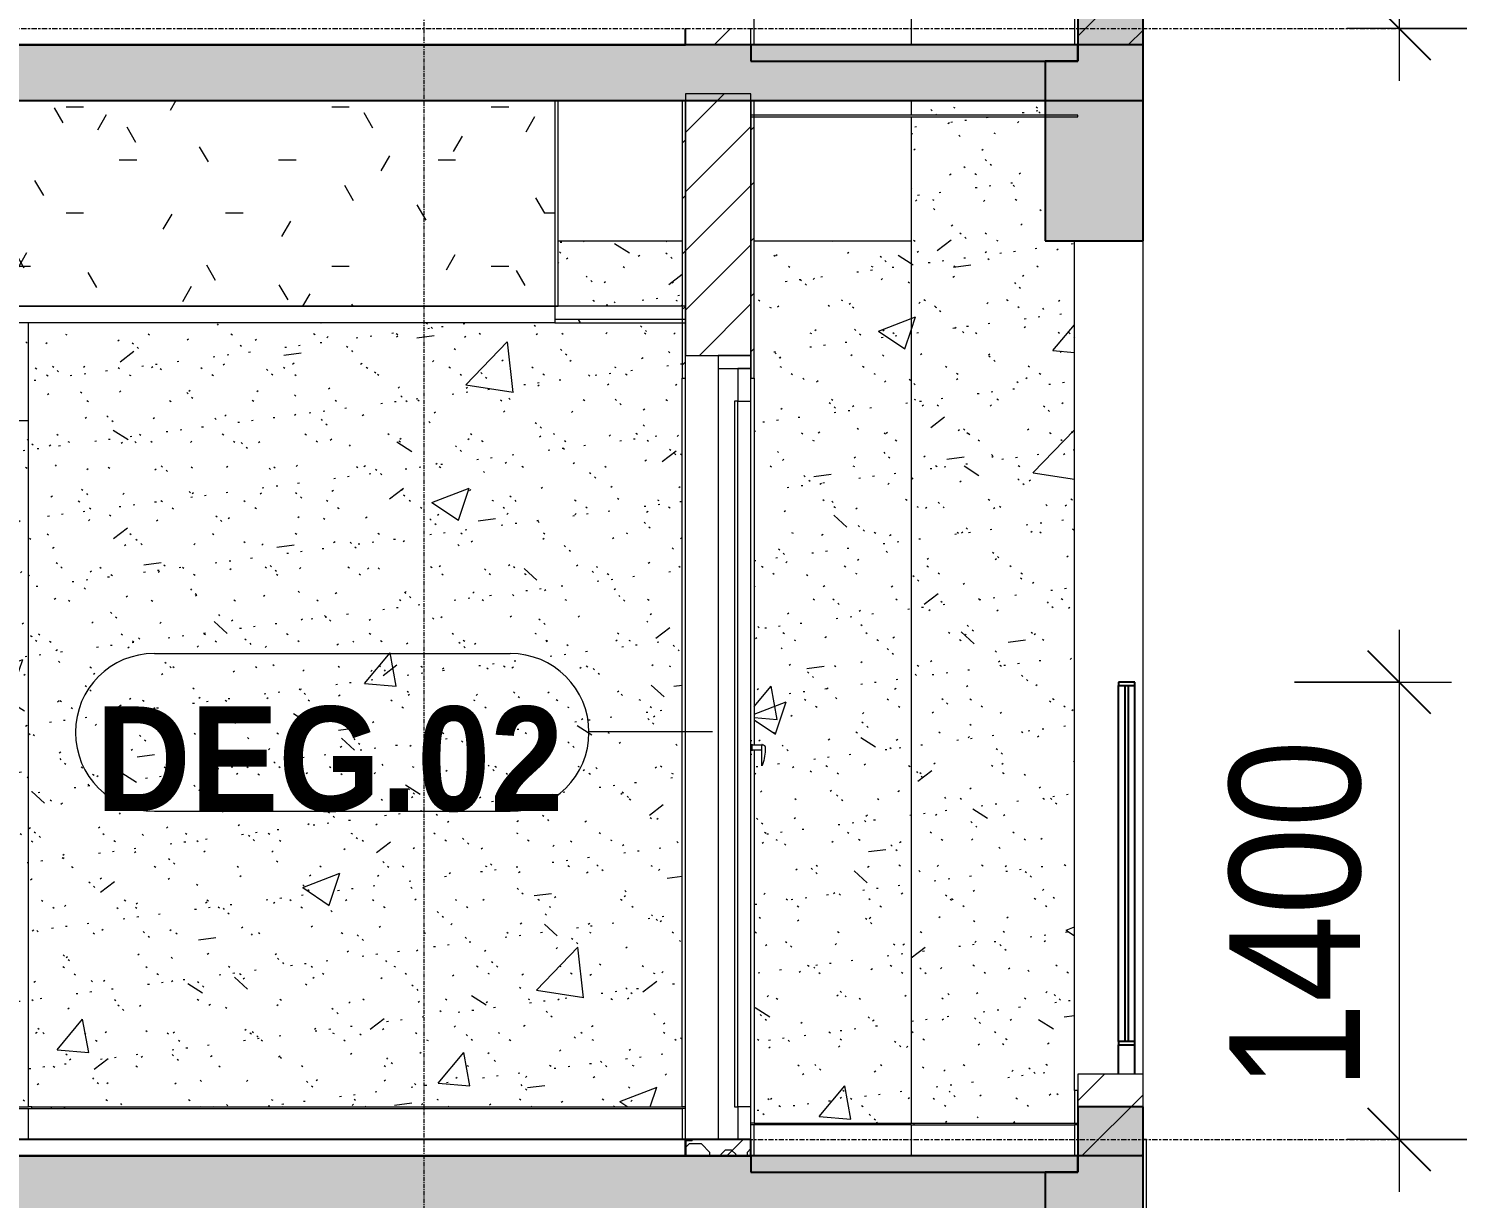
# Model space of a CAD drawing. Header units: millimetres. Extents: x 25061 to 259291, y -8723 to 35400.
# Drawn here: x 51543 to 55914, y 5420 to 9000 of the extents above; entities that cross this region are included whole.
import ezdxf

# ---------------------------------------------------------------- set-up
doc = ezdxf.new("R2010")
doc.units = ezdxf.units.MM
doc.linetypes.add('Centre', pattern=[31.75, 6.35, -4.7625, 15.875, -4.7625])
doc.linetypes.add('Grid Line', pattern=[22.225, 12.7, -3.175, 3.175, -3.175])
for name, color, linetype, lineweight in [('0-1', 7, 'Continuous', 5), ('A-ANNO-DIMS', 211, 'Continuous', 9), ('A-ANNO-DIMS-160', 211, 'Continuous', 9), ('A-CLNG', 13, 'Continuous', 9), ('A-CLNG-1', 250, 'Continuous', 18), ('A-CLNG-2', 7, 'Continuous', 9), ('A-CLNG-PATT-1', 7, 'Continuous', 9), ('A-CLNG-PATT-2', 9, 'Continuous', 9), ('A-DOOR', 31, 'Continuous', 9), ('A-DOOR-1', 7, 'Continuous', 9), ('A-DOOR-FRAM', 31, 'Continuous', 9), ('A-DOOR-GLAZ', 31, 'Continuous', 9), ('A-DOOR-IDEN', 31, 'Continuous', 9), ('A-FLOR-1', 10, 'Continuous', 25), ('A-FLOR-HRAL-1', 253, 'Continuous', 9), ('A-FLOR-LEVL-2', 51, 'Centre', 9), ('A-FLOR-PATT-1', 7, 'Continuous', 9), ('A-FLOR-PATT-2', 9, 'Continuous', 9), ('A-WALL', 113, 'Continuous', 9), ('A-WALL-1', 113, 'Continuous', 18), ('A-WALL-PATT-1', 7, 'Continuous', 9), ('A-WALL-PATT-2', 9, 'Continuous', 9), ('A-WALL-PATT-4', 111, 'Continuous', 9), ('I-WALL-1', 250, 'Continuous', 18), ('I-WALL-2', 7, 'Continuous', 9), ('S-BEAM-1', 12, 'Continuous', 5), ('S-BEAM-2', 10, 'Continuous', 25), ('S-BEAM-3', 7, 'Continuous', 9), ('S-COLS-1', 7, 'Continuous', 9), ('S-GRID-1', 1, 'Grid Line', 9)]:
    doc.layers.add(name, color=color, linetype=linetype, lineweight=lineweight)
doc.styles.add('Arial_B_1', font='arialbd.ttf', dxfattribs={"width": 0.9, "height": 320})
doc.styles.add('UTM Avo', font='', dxfattribs={"width": 0.9, "height": 400})
doc.styles.get('UTM Avo').set_extended_font_data('UTM Avo')
doc.dimstyles.new('1_Dim_chi_tiet_2_5', dxfattribs={"dimscale": 304.8, "dimtxt": 399.720379, "dimasz": 0.629921, "dimexe": 0.524934, "dimexo": 0.0625, "dimgap": 0.052493, "dimtad": 1, "dimdec": 0, "dimrnd": 5, "dimzin": 0, "dimdsep": 46, "dimtxsty": 'UTM Avo', "dimblk1": 'OBLIQUE', "dimblk2": 'OBLIQUE', "dimsah": 1, "dimcen": 0.09, "dimdle": 0.524934, "dimazin": 0, "dimtfac": 1, "dimtdec": 4, "dimtix": 1, "dimtmove": 0, "dimatfit": 3, "dimfxl": 1.049869, "dimfxlon": 1, "dimtvp": 1, "dimtolj": 1, "dimtzin": 0, "dimarcsym": 2})
pattern_1 = [(50, (81080.3, 14125), (1165.978, -102.01), [121.92, -1341.12]), (355, (81080.3, 14125), (-225.554, 1222.763), [97.536, -1072.896]), (100.451, (81177.5, 14116.5), (940.433, 1120.746), [103.616, -1139.776]), (46.184, (81080.3, 14450.1), (1734.906, -269.074), [182.88, -2011.68]), (96.636, (81224.9, 14427.7), (1519.38, 1583.54), [155.42, -1709.665]), (351.184, (81080.3, 14450.1), (1519.39, 1583.52), [146.3, -1609.34]), (21, (81242.9, 14368.8), (970.332, -654.498), [121.92, -1341.12]), (326, (81242.9, 14368.8), (395.533, 1178.804), [97.536, -1072.896]), (71.451, (81323.7, 14314.3), (1365.87, 524.296), [103.616, -1139.776]), (37.5, (81080.3, 14125), (19.767, 541.1527), [53.645, -1006.246, 53.645, -1035.507, -1076.96]), (37.5, (81080.3, 14125), (19.767, 541.1527), [-2149.043, 53.645, -1023.315]), (7.5, (81080.3, 14125), (427.646, 641.156), [53.645, -567.334, 53.645, -981.862, -410.464]), (7.5, (81080.3, 14125), (427.646, 641.156), [-1656.486, 53.645, -356.82]), (327.5, (80717.8, 14125), (867.782, -36.665), [53.645, -352.755, 53.645, -1214.323, -1682.496]), (327.5, (80717.8, 14125), (867.782, -36.665), [-1674.368, 53.645, -1628.85]), (317.5, (80555.2, 14125), (948.028, 162.73), [53.645, -474.675, 53.645, -788.416, -1194.816]), (317.5, (80555.2, 14125), (948.028, 162.73), [-1370.38, 53.645, -1141.17])]
pattern_2 = [(37.5, (81080.3, 14125), (-5.1206, 156.61216), [5.364, -118.181, 5.364, -132.812, -132.08]), (37.5, (81080.3, 14125), (-5.1206, 156.61216), [-261.722, 5.364, -126.716]), (7.5, (81080.3, 14125), (143.847, 229.3842), [5.364, -61.285, 5.364, -105.989, -42.672]), (7.5, (81080.3, 14125), (143.847, 229.3842), [-178.003, 5.364, -37.308]), (327.5, (80980.33, 14125), (253.1176, 0.4601), [5.364, -35.276, 5.364, -140.94, -191.008]), (327.5, (80980.33, 14125), (253.1176, 0.4601), [-186.944, 5.364, -185.644]), (317.5, (80980.33, 14125), (244.3381, 71.3376), [5.364, -14.956, 5.364, -90.546, -109.728]), (317.5, (80980.33, 14125), (244.3381, 71.3376), [-116.23, 5.364, -104.364])]
pattern_3 = [(45, (81080.3, 14125), (-84.8528, 84.8528), [])]
pattern_4 = [(45, (81080.3, 14125), (-90.50967, 90.50967), [])]

# ---------------------------------------------------------------- blocks, each defined once
blk = doc.blocks.new('NCV_TKTC_KET CAU_rvt-1-TKCS_MẶT CẮT 1')
at = {"layer": 'A-FLOR-PATT-1'}
h = blk.add_hatch(color=256, dxfattribs=at)
h.paths.add_polyline_path([(127252.4, 8780), (127252.4, 8950), (118852.4, 8950), (118852.4, 8780), (126740, 8780)])
h.paths.add_polyline_path([(33955, 8780), (42052.6, 8780), (42052.6, 8950), (33652.6, 8950), (33652.6, 8780)])
h.paths.add_polyline_path([(46552.6, 8780), (54952.6, 8780), (54952.6, 8950), (46552.6, 8950)])
h.paths.add_polyline_path([(114352.4, 8780), (114352.4, 8950), (105952.4, 8950), (105952.4, 8780), (113942, 8780)])
h = blk.add_hatch(color=256, dxfattribs=at)
h.paths.add_polyline_path([(33652.6, 5380), (42052.6, 5380), (42052.6, 5550), (33652.6, 5550)])
h.paths.add_polyline_path([(127252.4, 5380), (127252.4, 5550), (118852.4, 5550), (118852.4, 5380), (126740, 5380)])
h.paths.add_polyline_path([(46552.6, 5380), (54952.6, 5380), (54952.6, 5550), (46552.6, 5550)])
h.paths.add_polyline_path([(114352.4, 5380), (114352.4, 5550), (105952.4, 5550), (105952.4, 5380), (113942, 5380)])
at = {"layer": 'S-BEAM-1'}
for points in [[(54952.6, 8900), (54952.6, 9100), (54752.6, 9100), (54752.6, 8900)], [(54952.6, 8350), (54952.6, 8900), (54652.6, 8900), (54652.6, 8350), (54751.6, 8350)], [(54952.6, 5500), (54952.6, 5700), (54752.6, 5700), (54752.6, 5500)], [(54751.6, 4950), (54952.6, 4950), (54952.6, 5500), (54652.6, 5500), (54652.6, 4950)]]:
    blk.add_hatch(color=256, dxfattribs=at).paths.add_polyline_path(points)
at = {"layer": 'A-FLOR-1'}
for p, q in [((54952.6, 8950), (46552.6, 8950)), ((54952.6, 8780), (54952.6, 8950)), ((46552.6, 8780), (54952.6, 8780)), ((54952.6, 5550), (46552.6, 5550)), ((54952.6, 5380), (54952.6, 5550))]:
    blk.add_line(p, q, dxfattribs=at)
at = {"layer": 'S-BEAM-2'}
for p, q in [((54752.6, 9100), (54752.6, 8900)), ((54952.6, 8900), (54952.6, 9100)), ((54752.6, 8900), (54652.6, 8900)), ((54652.6, 8900), (54652.6, 8350)), ((54952.6, 8350), (54952.6, 8900)), ((54652.6, 8350), (54952.6, 8350)), ((54952.6, 5700), (54752.6, 5700)), ((54752.6, 5700), (54752.6, 5500)), ((54952.6, 5500), (54952.6, 5700)), ((54752.6, 5500), (54652.6, 5500)), ((54652.6, 5500), (54652.6, 4950)), ((54952.6, 4950), (54952.6, 5500))]:
    blk.add_line(p, q, dxfattribs=at)
at = {"layer": 'S-BEAM-3'}
for p, q in [((53162.7, 8350), (53542.6, 8350)), ((53762.6, 8350), (54242.6, 8350))]:
    blk.add_line(p, q, dxfattribs=at)
at = {"layer": 'S-COLS-1'}
for p, q in [((54952.6, 5800), (54952.6, 8350)), ((54252.6, 5645), (54252.6, 5650))]:
    blk.add_line(p, q, dxfattribs=at)
blk = doc.blocks.new('DOOR_CW_01 CANH MO-PANEL KINH - DIW_01-900x2200-CỬA GỖ VÂN LAMINATE-553375-TKCS_MẶT CẮT 1')
at = {"layer": 'A-DOOR-1'}
for p, q in [((123842.7, 7800), (123732.7, 7800)), ((123852.7, 5695), (123852.7, 5700)), ((123852.7, 5695), (123852.7, 5700)), ((123852.7, 5695), (123852.7, 5700)), ((123912.7, 5695), (123912.7, 5700)), ((123952.7, 5700), (123952.7, 5695)), ((123952.7, 5700), (123952.7, 5695)), ((123952.7, 5695), (123952.7, 5700))]:
    blk.add_line(p, q, dxfattribs=at)
blk = doc.blocks.new('Railing - Railing-910706-TKCS_MẶT CẮT 1')
at = {"layer": 'A-FLOR-HRAL-1'}
for p, q in [((53762.564287, 5645), (53752.564287, 5645)), ((53762.564287, 5550), (53762.564287, 5645)), ((54242.564287, 5645), (53762.564287, 5645)), ((54242.564287, 5645), (54742.564287, 5645)), ((54242.564287, 5645), (54242.564287, 5550)), ((54752.564287, 5645), (54742.564287, 5645)), ((54742.564287, 5645), (54742.564287, 5550)), ((54752.564287, 5550), (54752.564287, 5645)), ((54742.564287, 5550), (54752.564287, 5550))]:
    blk.add_line(p, q, dxfattribs=at)
blk = doc.blocks.new('Railing - Railing-910740-TKCS_MẶT CẮT 1')
at = {"layer": 'A-FLOR-HRAL-1'}
for p, q in [((51502.564287, 5600), (51502.564287, 5695)), ((51502.564287, 5695), (51542.564287, 5695))]:
    blk.add_line(p, q, dxfattribs=at)
blk = doc.blocks.new('Railing - Railing-910746-TKCS_MẶT CẮT 1')
at = {"layer": 'A-FLOR-HRAL-1'}
for p, q in [((51542.564287, 5600), (51542.564287, 5695)), ((51542.564287, 5695), (53542.564287, 5695)), ((53552.564287, 5695), (53542.564287, 5695)), ((53542.564287, 5695), (53542.564287, 5600))]:
    blk.add_line(p, q, dxfattribs=at)
blk = doc.blocks.new('CL_01-VÁCH DỰNG THẠCH CAO CĂN HỘ LOẠI 1-5A3 - CL_01-VÁCH DỰNG THẠCH CAO CĂN HỘ LOẠI 1A-5-910786-TKCS_MẶT CẮT 1')
at = {"layer": 'A-CLNG-PATT-2'}
h = blk.add_hatch(dxfattribs=at)
h.set_pattern_fill('FP_1', color=256, style=0, pattern_type=2)
h.set_pattern_definition([(0, (81080.3, 14125), (650.24, 162.56), [53.645, -434.035, 53.645, -434.035, -2600.96]), (0, (81080.3, 14125), (650.24, 162.56), [-975.36, 53.645, -921.715, 53.645, -434.035, -1137.92]), (0, (81080.3, 14125), (650.24, 162.56), [-2438.4, 53.645, -271.475, 53.645, -759.155]), (120, (81324.14, 14206.28), (-465.9011, 481.84436), [53.645, -434.035, 53.645, -3034.995]), (120, (81324.14, 14206.28), (-465.9011, 481.84436), [-541.325, -434.035, 53.645, -921.715, -1625.6]), (120, (81324.14, 14206.28), (-465.9011, 481.84436), [-1950.72, 53.645, -434.035, 53.645, -1084.275]), (120, (81324.14, 14206.28), (-465.9011, 481.84436), [-2492.045, -271.475, 53.645, -759.155]), (240, (81405.42, 14531.4), (-184.3389, -644.40436), [53.645, -434.035, 53.645, -3034.995]), (240, (81405.42, 14531.4), (-184.3389, -644.40436), [-541.325, -434.035, 53.645, -921.715, -1625.6]), (240, (81405.42, 14531.4), (-184.3389, -644.40436), [-1950.72, 53.645, -434.035, 53.645, -1084.275]), (240, (81405.42, 14531.4), (-184.3389, -644.40436), [-2492.045, -271.475, 53.645, -759.155])])
h.paths.add_polyline_path([(47552.6, 8150), (53152.7, 8150), (53151.9, 8780), (50652.6, 8780), (50652.6, 8550), (50452.6, 8550), (50452.6, 8780), (47552.6, 8780)])
at = {"layer": 'A-CLNG-1'}
for p, q in [((53162.7, 8780), (53152.7, 8780)), ((53152.7, 8780), (53152.7, 8150)), ((53162.7, 8150), (53162.7, 8780)), ((53152.7, 8150), (53162.7, 8150))]:
    blk.add_line(p, q, dxfattribs=at)
at = {"layer": 'A-CLNG-2'}
blk.add_line((53152.7, 8150), (47552.6, 8150), dxfattribs=at)
blk = doc.blocks.new('NCV_TKTC_TANG 2_rvt-1-TKCS_MẶT CẮT 1')
at = {"layer": 'A-CLNG-PATT-1'}
h = blk.add_hatch(dxfattribs=at)
h.set_pattern_fill('FP_7', color=256, style=0, pattern_type=2)
h.set_pattern_definition([(0, (81080.3, 14125), (1300.48, 325.12), [53.645, -921.715, 53.645, -6123.635]), (0, (81080.3, 14125), (1300.48, 325.12), [-1029.005, -921.715, 53.645, -1897.075, -3251.2]), (0, (81080.3, 14125), (1300.48, 325.12), [-3901.44, 53.645, -921.715, 53.645, -2222.195]), (0, (81080.3, 14125), (1300.48, 325.12), [-4930.445, -596.595, 53.645, -1571.955]), (120, (81567.98, 14287.56), (-931.8022, 963.6887), [53.645, -921.715, -6177.28]), (120, (81567.98, 14287.56), (-931.8022, 963.6887), [-975.36, 53.645, -921.715, -5201.92]), (120, (81567.98, 14287.56), (-931.8022, 963.6887), [-1950.72, 53.645, -1897.075, -3251.2]), (120, (81567.98, 14287.56), (-931.8022, 963.6887), [-3901.44, 53.645, -921.715, -2275.84]), (120, (81567.98, 14287.56), (-931.8022, 963.6887), [-4876.8, 53.645, -596.595, -1625.6]), (120, (81567.98, 14287.56), (-931.8022, 963.6887), [-5527.04, 53.645, -1571.955]), (240, (81730.54, 14937.8), (-368.6778, -1288.8087), [53.645, -921.715, -6177.28]), (240, (81730.54, 14937.8), (-368.6778, -1288.8087), [-975.36, 53.645, -921.715, -5201.92]), (240, (81730.54, 14937.8), (-368.6778, -1288.8087), [-1950.72, 53.645, -1897.075, -3251.2]), (240, (81730.54, 14937.8), (-368.6778, -1288.8087), [-3901.44, 53.645, -921.715, -2275.84]), (240, (81730.54, 14937.8), (-368.6778, -1288.8087), [-4876.8, 53.645, -596.595, -1625.6]), (240, (81730.54, 14937.8), (-368.6778, -1288.8087), [-5527.04, 53.645, -1571.955])])
h.paths.add_polyline_path([(53552.6, 8100), (53552.6, 8110), (53152.6, 8110), (53152.6, 8100)])
h.paths.add_polyline_path([(46752.9, 8100), (47552.6, 8100), (47552.6, 8110), (46752.6, 8110), (46752.6, 8100)])
at = {"layer": 'A-FLOR-PATT-2'}
h = blk.add_hatch(dxfattribs=at)
h.set_pattern_fill('FP_6', color=256, style=0, pattern_type=2)
h.set_pattern_definition([(180, (81252.7, 14216.3), (-2e-14, -203.2), [19.239, -183.961]), (135, (81266.3, 14202.7), (-203.19986, 1e-14), [19.239, -268.129]), (90, (81266.3, 14183.47), (-203.2, 1e-14), [19.239, -183.961]), (45, (81252.7, 14169.86), (0, 203.19986), [19.239, -268.129]), (0, (81233.46, 14169.86), (0, 203.2), [19.239, -183.961]), (315, (81219.86, 14183.47), (203.19986, 0), [19.239, -268.129]), (270, (81219.86, 14202.7), (203.2, 1e-14), [19.239, -183.961]), (225, (81233.46, 14216.31), (1e-14, -203.19986), [19.239, -268.129]), (180, (81207.18, 14184.3), (-2e-14, -203.2), [22.055, -181.145]), (135, (81222.78, 14168.71), (-203.19986, 1e-14), [22.055, -265.314]), (90, (81222.78, 14146.66), (-203.2, 1e-14), [22.055, -181.145]), (45, (81207.18, 14131.06), (0, 203.19986), [22.055, -265.314]), (0, (81185.13, 14131.06), (0, 203.2), [22.055, -181.145]), (315, (81169.54, 14146.66), (203.19986, 0), [22.055, -265.314]), (270, (81169.54, 14168.71), (203.2, 1e-14), [22.055, -181.145]), (225, (81185.13, 14184.3), (1e-14, -203.19986), [22.055, -265.314]), (180, (81114.68, 14169.67), (-2e-14, -203.2), [14.547, -188.653]), (135, (81124.96, 14159.39), (-203.19986, 1e-14), [14.547, -272.821]), (90, (81124.96, 14144.84), (-203.2, 1e-14), [14.547, -188.653]), (45, (81114.68, 14134.56), (0, 203.19986), [14.547, -272.821]), (0, (81100.13, 14134.56), (0, 203.2), [14.547, -188.653]), (315, (81089.85, 14144.84), (203.19986, 0), [14.547, -272.821]), (270, (81089.85, 14159.39), (203.2, 1e-14), [14.547, -188.653]), (225, (81100.13, 14169.67), (1e-14, -203.19986), [14.547, -272.821]), (90, (81183.32, 14194.78), (-203.2, 1e-14), [29.097, -174.103]), (45, (81162.74, 14174.2), (0, 203.19986), [29.097, -258.271]), (0, (81133.65, 14174.2), (0, 203.2), [29.097, -174.103]), (315, (81113.07, 14194.78), (203.19986, 0), [29.097, -258.271]), (270, (81113.07, 14223.87), (203.2, 1e-14), [29.097, -174.103]), (225, (81133.65, 14244.45), (1e-14, -203.19986), [29.097, -258.271]), (180, (81162.74, 14244.45), (-2e-14, -203.2), [29.097, -174.103]), (135, (81183.32, 14223.87), (-203.19986, 1e-14), [29.097, -258.271]), (90, (81262.35, 14261.4), (-203.2, 1e-14), [37.075, -166.125]), (45, (81236.13, 14235.19), (0, 203.19986), [37.075, -250.293]), (0, (81199.05, 14235.19), (0, 203.2), [37.075, -166.125]), (315, (81172.84, 14261.4), (203.19986, 0), [37.075, -250.293]), (270, (81172.84, 14298.48), (203.2, 1e-14), [37.075, -166.125]), (225, (81199.05, 14324.7), (1e-14, -203.19986), [37.075, -250.293]), (180, (81236.13, 14324.7), (-2e-14, -203.2), [37.075, -166.125]), (135, (81262.35, 14298.48), (-203.19986, 1e-14), [37.075, -250.293]), (90, (81138.85, 14272.68), (-203.2, 1e-14), [19.242, -183.958]), (45, (81125.24, 14259.07), (0, 203.19986), [19.242, -268.127]), (0, (81106, 14259.07), (0, 203.2), [19.242, -183.958]), (315, (81092.4, 14272.68), (203.19986, 0), [19.242, -268.127]), (270, (81092.4, 14291.92), (203.2, 1e-14), [19.242, -183.958]), (225, (81106, 14305.53), (1e-14, -203.19986), [19.242, -268.127]), (180, (81125.24, 14305.53), (-2e-14, -203.2), [19.242, -183.958]), (135, (81138.85, 14291.92), (-203.19986, 1e-14), [19.242, -268.127])])
h.paths.add_polyline_path([(53752.6, 5550), (53752.6, 5600), (53552.6, 5600), (53552.6, 5550)])
at = {"layer": 'A-WALL-PATT-1'}
h = blk.add_hatch(dxfattribs=at)
h.set_pattern_fill('FP_3', color=256, style=0, pattern_type=2)
h.set_pattern_definition(pattern_3)
h.paths.add_polyline_path([(53552.6, 7930), (53552.6, 8780), (53542.6, 8780), (53542.6, 7930)])
h = blk.add_hatch(dxfattribs=at)
h.set_pattern_fill('FP_3', color=256, style=0, pattern_type=2)
h.set_pattern_definition(pattern_3)
h.paths.add_polyline_path([(53762.6, 7930), (53762.6, 8780), (53752.6, 8780), (53752.6, 7930)])
at = {"layer": 'A-WALL-PATT-2'}
h = blk.add_hatch(dxfattribs=at)
h.set_pattern_fill('FP_4', color=256, style=0, pattern_type=2)
h.set_pattern_definition(pattern_1)
h.paths.add_polyline_path([(54742.6, 5650), (54742.6, 8350), (54652.6, 8350), (54652.6, 8730), (54242.6, 8730), (54242.6, 5650)])
h.paths.add_polyline_path([(54242.6, 8735), (54652.6, 8735), (54652.6, 8780), (54242.6, 8780)])
h = blk.add_hatch(dxfattribs=at)
h.set_pattern_fill('FP_5', color=256, style=0, pattern_type=2)
h.set_pattern_definition(pattern_2)
h.paths.add_polyline_path([(54742.6, 5650), (54742.6, 8350), (54652.6, 8350), (54652.6, 8730), (54242.6, 8730), (54242.6, 5650)])
h.paths.add_polyline_path([(54242.6, 8735), (54652.6, 8735), (54652.6, 8780), (54242.6, 8780)])
h = blk.add_hatch(dxfattribs=at)
h.set_pattern_fill('FP_4', color=256, style=0, pattern_type=2)
h.set_pattern_definition(pattern_1)
h.paths.add_polyline_path([(51552.6, 5700), (53542.6, 5700), (53542.6, 8100), (51552.6, 8100), (51552.6, 7317.7)])
h.paths.add_polyline_path([(53542.6, 8150), (53542.6, 8350), (53162.7, 8350), (53162.7, 8150)])
h = blk.add_hatch(dxfattribs=at)
h.set_pattern_fill('FP_5', color=256, style=0, pattern_type=2)
h.set_pattern_definition(pattern_2)
h.paths.add_polyline_path([(51552.6, 5700), (53542.6, 5700), (53542.6, 8100), (51552.6, 8100), (51552.6, 7317.7)])
h.paths.add_polyline_path([(53542.6, 8150), (53542.6, 8350), (53162.7, 8350), (53162.7, 8150)])
h = blk.add_hatch(dxfattribs=at)
h.set_pattern_fill('FP_4', color=256, style=0, pattern_type=2)
h.set_pattern_definition(pattern_1)
h.paths.add_polyline_path([(54242.6, 5650), (54242.6, 8350), (53762.6, 8350), (53762.6, 6806.8), (53794, 6804.9), (53795.2, 6801.7), (53791.3, 6758.7), (53785.6, 6745.2), (53785.6, 6793.2), (53762.6, 6793.2), (53762.6, 5650), (53951.7, 5650)])
h = blk.add_hatch(dxfattribs=at)
h.set_pattern_fill('FP_5', color=256, style=0, pattern_type=2)
h.set_pattern_definition(pattern_2)
h.paths.add_polyline_path([(54242.6, 5650), (54242.6, 8350), (53762.6, 8350), (53762.6, 6806.8), (53794, 6804.9), (53795.2, 6801.7), (53791.3, 6758.7), (53785.6, 6745.2), (53785.6, 6793.2), (53762.6, 6793.2), (53762.6, 5650), (53951.7, 5650)])
h = blk.add_hatch(dxfattribs=at)
h.set_pattern_fill('FP_4', color=256, style=0, pattern_type=2)
h.set_pattern_definition(pattern_1)
h.paths.add_polyline_path([(50602.6, 5700), (50602.6, 7800), (51502.6, 7800), (51502.6, 5700), (51542.6, 5700), (51542.6, 8100), (51122.9, 8100), (51122.9, 8060), (50982.9, 8060), (50982.9, 8100), (50562.6, 8100), (50562.6, 5700)])
h = blk.add_hatch(dxfattribs=at)
h.set_pattern_fill('FP_5', color=256, style=0, pattern_type=2)
h.set_pattern_definition(pattern_2)
h.paths.add_polyline_path([(50602.6, 5700), (50602.6, 7800), (51502.6, 7800), (51502.6, 5700), (51542.6, 5700), (51542.6, 8100), (51122.9, 8100), (51122.9, 8060), (50982.9, 8060), (50982.9, 8100), (50562.6, 8100), (50562.6, 5700)])
h = blk.add_hatch(dxfattribs=at)
h.set_pattern_fill('FP_4', color=256, style=0, pattern_type=2)
h.set_pattern_definition(pattern_1)
h.paths.add_polyline_path([(51552.6, 5700), (51552.1, 8100), (51542.6, 8100), (51542.6, 5700), (51552.1, 5700)])
h = blk.add_hatch(dxfattribs=at)
h.set_pattern_fill('FP_5', color=256, style=0, pattern_type=2)
h.set_pattern_definition(pattern_2)
h.paths.add_polyline_path([(51552.6, 5700), (51552.1, 8100), (51542.6, 8100), (51542.6, 5700), (51552.1, 5700)])
at = {"layer": 'A-CLNG-1'}
for p, q in [((54752.6, 8735), (53752.6, 8735)), ((53752.6, 8735), (53752.6, 8730)), ((53752.6, 8730), (54752.6, 8730)), ((54752.6, 8730), (54752.6, 8735)), ((53552.6, 8150), (53152.6, 8150)), ((53152.6, 8150), (53152.6, 8100)), ((53552.6, 8100), (53552.6, 8150)), ((53152.6, 8100), (53552.6, 8100))]:
    blk.add_line(p, q, dxfattribs=at)
at = {"layer": 'A-CLNG-2'}
for p, q in [((47552.6, 8150), (53152.6, 8150)), ((53152.6, 8100), (47552.6, 8100)), ((53552.6, 8110), (53152.6, 8110))]:
    blk.add_line(p, q, dxfattribs=at)
at = {"layer": 'A-FLOR-1'}
for p, q in [((53552.6, 5600), (46752.6, 5600)), ((53552.6, 5550), (53552.6, 5600)), ((53752.6, 5600), (53552.6, 5600)), ((53552.6, 5600), (53552.6, 5550)), ((53752.6, 5550), (53752.6, 5600)), ((46752.6, 5550), (53552.6, 5550)), ((53552.6, 5550), (53752.6, 5550)), ((54752.6, 5550), (53752.6, 5550)), ((53752.6, 5550), (53752.6, 5500)), ((54752.6, 5500), (54752.6, 5550)), ((53752.6, 5500), (54752.6, 5500))]:
    blk.add_line(p, q, dxfattribs=at)
at = {"layer": 'I-WALL-1'}
for p, q in [((53542.6, 8780), (53542.6, 7930)), ((53552.6, 8780), (53542.6, 8780)), ((53552.6, 7930), (53552.6, 8780)), ((53752.6, 8780), (53752.6, 7930)), ((53762.6, 8780), (53752.6, 8780)), ((53762.6, 7930), (53762.6, 8780)), ((53542.6, 7930), (53552.6, 7930)), ((53752.6, 7930), (53762.6, 7930)), ((54742.6, 5750), (54742.6, 5650)), ((54752.6, 5750), (54742.6, 5750)), ((54752.6, 5650), (54752.6, 5750)), ((54742.6, 5650), (54752.6, 5650))]:
    blk.add_line(p, q, dxfattribs=at)
at = {"layer": 'I-WALL-2'}
for p, q in [((54242.6, 8780), (54242.6, 8735)), ((54242.6, 8730), (54242.6, 5650)), ((54742.6, 5750), (54742.6, 8350)), ((51542.6, 5700), (51542.6, 8100)), ((53542.6, 5700), (53542.6, 7930)), ((53762.6, 7930), (53762.6, 6806.6)), ((53762.6, 6793.2), (53762.6, 5650)), ((51502.6, 5700), (51542.6, 5700)), ((51552.6, 5700), (51542.6, 5700)), ((51552.6, 5700), (53542.6, 5700)), ((53552.6, 5700), (53542.6, 5700)), ((53762.6, 5650), (53752.6, 5650)), ((53762.6, 5650), (54242.6, 5650)), ((54242.6, 5650), (54742.6, 5650))]:
    blk.add_line(p, q, dxfattribs=at)
at = {"layer": ''}
for name in ['Railing - Railing-910740-TKCS_MẶT CẮT 1', 'Railing - Railing-910746-TKCS_MẶT CẮT 1', 'Railing - Railing-910706-TKCS_MẶT CẮT 1']:
    blk.add_blockref(name, (0, 0), dxfattribs=at)
at = {"layer": 'A-CLNG'}
blk.add_blockref('CL_01-VÁCH DỰNG THẠCH CAO CĂN HỘ LOẠI 1-5A3 - CL_01-VÁCH DỰNG THẠCH CAO CĂN HỘ LOẠI 1A-5-910786-TKCS_MẶT CẮT 1', (0, 0), dxfattribs=at)
at = {"layer": 'A-DOOR'}
blk.add_blockref('DOOR_CW_01 CANH MO-PANEL KINH - DIW_01-900x2200-CỬA GỖ VÂN LAMINATE-553375-TKCS_MẶT CẮT 1', (-72300.1, 0), dxfattribs=at)
blk = doc.blocks.new('NCV_TKTC_TANG 3 - 4_rvt-2-TKCS_MẶT CẮT 1')
at = {"layer": 'A-FLOR-1'}
for p, q in [((53552.6, 8950), (53552.6, 9000)), ((46752.6, 8950), (53552.6, 8950)), ((54752.6, 8950), (53752.6, 8950)), ((53752.6, 8950), (53752.6, 8900)), ((54752.6, 8900), (54752.6, 8950)), ((53752.6, 8900), (54752.6, 8900))]:
    blk.add_line(p, q, dxfattribs=at)
at = {"layer": ''}
blk.add_blockref('Railing - Railing-910706-TKCS_MẶT CẮT 1', (0, 3400), dxfattribs=at)
blk = doc.blocks.new('Railing - 50 x 10mm-1251311-TKCS_MẶT CẮT 1')
at = {"layer": ''}
for p, q in [((33677.564287, 2500), (33677.564287, 3590)), ((33727.564287, 2500), (33727.564287, 3590)), ((33677.564287, 2400), (33677.564287, 2490)), ((33727.564287, 2400), (33727.564287, 2490))]:
    blk.add_line(p, q, dxfattribs=at)
blk = doc.blocks.new('Railing - 10mm-1251313-TKCS_MẶT CẮT 1')
at = {"layer": ''}
for p, q in [((33697.564287, 2500), (33697.564287, 3590)), ((33707.564287, 2500), (33707.564287, 3590))]:
    blk.add_line(p, q, dxfattribs=at)
blk = doc.blocks.new('Railing - Railing-3240922-TKCS_MẶT CẮT 1')
at = {"layer": ''}
for p, q in [((54927.564287, 7000), (54877.564287, 7000)), ((54877.564287, 7000), (54877.564287, 6990)), ((54927.564287, 6990), (54927.564287, 7000)), ((54877.564287, 6990), (54927.564287, 6990)), ((54927.564287, 5900), (54877.564287, 5900)), ((54877.564287, 5900), (54877.564287, 5890)), ((54877.564287, 5890), (54927.564287, 5890)), ((54927.564287, 5890), (54927.564287, 5900))]:
    blk.add_line(p, q, dxfattribs=at)
for name in ['Railing - 50 x 10mm-1251311-TKCS_MẶT CẮT 1', 'Railing - 10mm-1251313-TKCS_MẶT CẮT 1']:
    blk.add_blockref(name, (21200, 3400))
blk = doc.blocks.new('DEG_02-DEG_03 - DEG_02-2500x2400mm-CỬA ĐI 02 CÁNH TRƯỢT-V55-TKCS_MẶT CẮT 1')
at = {"layer": 'A-DOOR'}
for p, q in [((53712.6, 4560), (53712.6, 4460)), ((53752.6, 4560), (53712.6, 4560)), ((53752.6, 4460), (53752.6, 4560)), ((53712.6, 4460), (53752.6, 4460)), ((53752.6, 2300), (53752.6, 4460)), ((53755.6, 3420), (53752.6, 3420)), ((53755.6, 3410), (53755.6, 3400)), ((53752.6, 3380), (53755.6, 3380)), ((53785.6, 3407), (53755.6, 3407)), ((53755.6, 3400), (53755.6, 3390)), ((53755.6, 3393), (53785.6, 3393)), ((53785.6, 3399.2), (53785.6, 3408.7)), ((53785.6, 3408.7), (53785.6, 3407.4)), ((53785.6, 3406.8), (53785.6, 3406.1)), ((53785.6, 3345.2), (53785.6, 3399.2)), ((53785.6, 3343.7), (53785.6, 3345.2)), ((53785.6, 3345.2), (53785.6, 3343.7)), ((53712.6, 2300), (53712.6, 2200)), ((53752.6, 2300), (53712.6, 2300)), ((53752.6, 2200), (53752.6, 2300)), ((53712.6, 2200), (53752.6, 2200))]:
    blk.add_line(p, q, dxfattribs=at)
at = {"layer": 'A-DOOR', "flags": 128}
for points in [[(53785.6, 3408.7), (53785.6, 3408.7), (53785.7, 3408.7), (53785.7, 3408.7), (53785.8, 3408.7), (53785.9, 3408.7), (53785.9, 3408.7), (53786, 3408.7), (53786, 3408.7), (53786.1, 3408.7), (53786.1, 3408.7), (53786.2, 3408.7), (53786.3, 3408.7), (53786.3, 3408.7), (53786.4, 3408.7), (53786.4, 3408.7), (53786.5, 3408.7), (53786.5, 3408.7), (53786.6, 3408.7), (53786.6, 3408.7), (53786.6, 3408.7), (53786.7, 3408.7), (53786.7, 3408.7), (53786.8, 3408.7), (53786.8, 3408.7), (53786.8, 3408.7), (53786.9, 3408.7), (53786.9, 3408.7), (53786.9, 3408.7), (53786.9, 3408.7), (53787, 3408.7), (53787, 3408.7), (53787, 3408.7), (53787, 3408.7), (53787, 3408.7), (53787, 3408.7), (53787.1, 3408.7), (53787.1, 3408.7), (53787.1, 3408.7)], [(53787.1, 3408.7), (53787.1, 3408.7), (53787, 3408.7), (53787, 3408.7), (53787, 3408.7), (53787, 3408.7), (53787, 3408.7), (53787, 3408.7), (53786.9, 3408.7), (53786.9, 3408.7), (53786.9, 3408.7), (53786.9, 3408.7), (53786.8, 3408.7), (53786.8, 3408.7), (53786.8, 3408.7), (53786.7, 3408.7), (53786.7, 3408.7), (53786.7, 3408.7), (53786.6, 3408.7), (53786.6, 3408.7), (53786.5, 3408.7), (53786.5, 3408.7), (53786.4, 3408.7), (53786.4, 3408.7), (53786.3, 3408.7), (53786.3, 3408.7), (53786.2, 3408.7), (53786.2, 3408.7), (53786.1, 3408.7), (53786.1, 3408.7), (53786, 3408.7), (53785.9, 3408.7), (53785.9, 3408.7), (53785.8, 3408.7), (53785.8, 3408.7), (53785.7, 3408.7), (53785.6, 3408.7), (53785.6, 3408.7), (53785.6, 3408.7)], [(53787.1, 3408.7), (53787.4, 3408.7), (53787.8, 3408.6), (53788.2, 3408.6), (53788.6, 3408.5), (53788.9, 3408.5), (53789.3, 3408.4), (53789.7, 3408.3), (53790, 3408.2), (53790.4, 3408.1), (53790.7, 3407.9), (53791.1, 3407.8), (53791.4, 3407.6), (53791.8, 3407.4), (53792.1, 3407.2), (53792.4, 3407), (53792.7, 3406.8), (53793, 3406.6), (53793.3, 3406.3), (53793.6, 3406.1), (53793.8, 3405.8), (53794.1, 3405.5), (53794.3, 3405.2), (53794.6, 3404.9), (53794.8, 3404.6), (53795, 3404.3), (53795.2, 3404), (53795.4, 3403.7), (53795.6, 3403.3), (53795.7, 3403), (53795.9, 3402.6), (53796, 3402.3), (53796.1, 3401.9), (53796.2, 3401.6), (53796.3, 3401.2), (53796.4, 3400.8), (53796.4, 3400.4), (53796.5, 3400.1), (53796.5, 3399.7), (53796.5, 3399.3), (53796.5, 3399.2)], [(53796.5, 3399.2), (53796.4, 3392.6), (53796, 3386), (53795.3, 3379.5), (53794.4, 3373), (53793.2, 3366.5), (53791.8, 3360.1), (53790.1, 3353.7), (53788.2, 3347.4), (53787.4, 3345.2)]]:
    blk.add_lwpolyline(points, dxfattribs=at)
at = {"layer": 'A-DOOR-FRAM'}
for p, q in [((53652.6, 4600), (53652.6, 4560)), ((53752.6, 4600), (53652.6, 4600)), ((53752.6, 4560), (53752.6, 4600)), ((53652.6, 4560), (53752.6, 4560)), ((53652.6, 4560), (53652.6, 2200))]:
    blk.add_line(p, q, dxfattribs=at)
at = {"layer": 'A-DOOR-GLAZ'}
for p, q in [((53702.6, 4460), (53702.6, 2300)), ((53712.6, 4460), (53702.6, 4460)), ((53712.6, 2300), (53712.6, 4460)), ((53702.6, 2300), (53712.6, 2300))]:
    blk.add_line(p, q, dxfattribs=at)
blk = doc.blocks.new('STN_Door Tag - STN_Door Tag-1788670-TKCS_MẶT CẮT 1')
at = {"layer": 'A-DOOR-IDEN'}
for p, q in [((37398.9, 27404.1), (38487, 27404.1)), ((37398.9, 26921.1), (38487, 26921.1))]:
    blk.add_line(p, q, dxfattribs=at)
for centre, start, end in [((37398.9, 27162.6), 90, 270), ((38487, 27162.6), 270, 90)]:
    blk.add_arc(centre, 241.5, start, end, dxfattribs=at)
blk = doc.blocks.new('DIMBLOCK51-TKCS_MẶT CẮT 1')
at = {"layer": 'A-ANNO-DIMS-160'}
for p, q in [((55735.9, 10560), (55735.9, 8840)), ((55415.9, 10400), (55895.9, 10400)), ((55735.9, 10400), (55415.9, 10400)), ((56055.9, 9000), (55575.9, 9000)), ((55735.9, 9000), (56055.9, 9000))]:
    blk.add_line(p, q, dxfattribs=at)
at = {"layer": 'A-ANNO-DIMS-160', "lineweight": 25}
for p, q in [((55735.9, 10400), (55639.9, 10496)), ((55735.9, 10400), (55831.9, 10304)), ((55735.9, 9000), (55639.9, 9096)), ((55735.9, 9000), (55831.9, 8904))]:
    blk.add_line(p, q, dxfattribs=at)
at = {"layer": 'A-ANNO-DIMS-160', "color": 0, "insert": (55216.2, 9152.2), "char_height": 400, "width": 1314.636, "attachment_point": 1, "rotation": 90, "line_spacing_factor": 1.110334, "style": 'UTM Avo'}
blk.add_mtext('1400', dxfattribs=at)
blk = doc.blocks.new('_Oblique')
at = {"color": 0, "linetype": 'ByBlock', "lineweight": -2}
blk.add_line((-0.5, -0.5), (0.5, 0.5), dxfattribs=at)
blk = doc.blocks.new('DIMBLOCK52-TKCS_MẶT CẮT 1')
at = {"layer": 'A-ANNO-DIMS-160'}
for p, q in [((55735.9, 7160), (55735.9, 5440)), ((55415.9, 7000), (55895.9, 7000)), ((55735.9, 7000), (55415.9, 7000)), ((56055.9, 5600), (55575.9, 5600)), ((55735.9, 5600), (56055.9, 5600))]:
    blk.add_line(p, q, dxfattribs=at)
at = {"layer": 'A-ANNO-DIMS-160', "lineweight": 25}
for p, q in [((55735.9, 7000), (55639.9, 7096)), ((55735.9, 7000), (55831.9, 6904)), ((55735.9, 5600), (55639.9, 5696)), ((55735.9, 5600), (55831.9, 5504))]:
    blk.add_line(p, q, dxfattribs=at)
at = {"layer": 'A-ANNO-DIMS-160', "color": 0, "insert": (55216.2, 5752.2), "char_height": 400, "width": 1314.636, "attachment_point": 1, "rotation": 90, "line_spacing_factor": 1.110334, "style": 'UTM Avo'}
blk.add_mtext('1400', dxfattribs=at)

msp = doc.modelspace()

# ---------------------------------------------------------------- hatches: boundary and pattern name
at = {"layer": 'A-WALL-PATT-4'}
h = msp.add_hatch(dxfattribs=at)
h.set_pattern_fill('FP_8', color=256, style=0, pattern_type=2)
h.set_pattern_definition(pattern_4)
h.paths.add_polyline_path([(53552.6, 8950), (53752.6, 8950), (53752.6, 9000), (53552.6, 9000)])
h.paths.add_polyline_path([(53752.6, 11400), (53752.6, 12200), (53552.6, 12200), (53552.6, 11400)])
h = msp.add_hatch(dxfattribs=at)
h.set_pattern_fill('FP_8', color=256, style=0, pattern_type=2)
h.set_pattern_definition(pattern_4)
h.paths.add_polyline_path([(54952.6, 8950), (54952.6, 9200), (54752.6, 9200), (54752.6, 8950)])
h = msp.add_hatch(dxfattribs=at)
h.set_pattern_fill('FP_8', color=256, style=0, pattern_type=2)
h.set_pattern_definition(pattern_4)
h.paths.add_polyline_path([(53552.6, 5550), (53752.6, 5550), (53752.6, 5600), (53552.6, 5600)])
h.paths.add_polyline_path([(53752.6, 8000), (53752.6, 8800), (53552.6, 8800), (53552.6, 8000)])
h = msp.add_hatch(dxfattribs=at)
h.set_pattern_fill('FP_8', color=256, style=0, pattern_type=2)
h.set_pattern_definition(pattern_4)
h.paths.add_polyline_path([(54952.6, 5550), (54952.6, 5800), (54752.6, 5800), (54752.6, 5550)])

# ---------------------------------------------------------------- linework, layer by layer
at = {"layer": 'A-DOOR-IDEN'}
msp.add_line((53635.1, 6848), (53257.2, 6848), dxfattribs=at)
at = {"layer": 'A-FLOR-LEVL-2'}
for p, q in [((25061.1, 9000), (134152.6, 9000)), ((25061.1, 5600), (134152.6, 5600))]:
    msp.add_line(p, q, dxfattribs=at)
at = {"layer": 'A-WALL'}
msp.add_line((53552.6, 5600), (53552.6, 7930), dxfattribs=at)
at = {"layer": 'A-WALL-1'}
for p, q in [((54752.6, 9200), (54752.6, 8950)), ((54952.6, 8950), (54952.6, 9200)), ((53552.6, 9000), (53552.6, 8950)), ((53752.6, 8950), (53752.6, 9000)), ((53552.6, 8950), (53752.6, 8950)), ((54752.6, 8950), (54952.6, 8950)), ((53552.6, 8800), (53552.6, 8000)), ((53752.6, 8800), (53552.6, 8800)), ((53752.6, 8000), (53752.6, 8800)), ((53552.6, 8000), (53752.6, 8000)), ((54752.6, 5800), (54752.6, 5550)), ((54952.6, 5800), (54752.6, 5800)), ((54952.6, 5550), (54952.6, 5800)), ((53552.6, 5600), (53552.6, 5550)), ((53752.6, 5600), (53552.6, 5600)), ((53752.6, 5550), (53752.6, 5600)), ((54962.6, 5600), (54952.6, 5600)), ((54952.6, 5600), (54952.6, 4950)), ((54962.6, 4950), (54962.6, 5600)), ((53552.6, 5550), (53752.6, 5550)), ((54752.6, 5550), (54952.6, 5550))]:
    msp.add_line(p, q, dxfattribs=at)
at = {"layer": 'S-GRID-1'}
for p, q in [((52752.6, -3283.1), (52752.6, 30285.9)), ((54952.6, -3283.1), (54952.6, 30285.9))]:
    msp.add_line(p, q, dxfattribs=at)

# ---------------------------------------------------------------- block references
at = {"layer": ''}
msp.add_blockref('Railing - Railing-3240922-TKCS_MẶT CẮT 1', (0, 0), dxfattribs=at)
at = {"layer": '0-1'}
for name in ['NCV_TKTC_KET CAU_rvt-1-TKCS_MẶT CẮT 1', 'NCV_TKTC_TANG 3 - 4_rvt-2-TKCS_MẶT CẮT 1', 'NCV_TKTC_TANG 2_rvt-1-TKCS_MẶT CẮT 1']:
    msp.add_blockref(name, (0, 0), dxfattribs=at)
at = {"layer": 'A-DOOR'}
msp.add_blockref('DEG_02-DEG_03 - DEG_02-2500x2400mm-CỬA ĐI 02 CÁNH TRƯỢT-V55-TKCS_MẶT CẮT 1', (0, 3400), dxfattribs=at)
at = {"layer": 'A-DOOR-IDEN'}
msp.add_blockref('STN_Door Tag - STN_Door Tag-1788670-TKCS_MẶT CẮT 1', (14528.6, -20316.4), dxfattribs=at)

# ---------------------------------------------------------------- texts
at = {"layer": 'A-DOOR-IDEN', "insert": (52463.5, 6763.3), "char_height": 320, "width": 1467.36, "attachment_point": 5, "line_spacing_factor": 0.936439, "style": 'Arial_B_1'}
msp.add_mtext('\\pt7.2,14.4,21.6,28.8,36,43.2,50.4,57.6,64.8,72,79.2,86.4,93.6,100.8,108,115.2,122.4,129.6,136.8,144,151.2,158.4,165.6,172.8,180,187.2,194.4,201.6,208.8,216,223.2,230.4;DEG.02', dxfattribs=at)

# ---------------------------------------------------------------- dimensions: what is measured, and where the dimension line sits
at = {"layer": 'A-ANNO-DIMS'}
for base, p1, p2, picture, middle in [((55735.9, 9000), (55415.9, 10400), (56055.9, 9000), 'DIMBLOCK51-TKCS_MẶT CẮT 1', (55512.9, 9700)), ((55735.9, 5600), (55415.9, 7000), (56055.9, 5600), 'DIMBLOCK52-TKCS_MẶT CẮT 1', (55512.9, 6300))]:
    dim = msp.add_linear_dim(base=base, p1=p1, p2=p2, angle=90, dimstyle='1_Dim_chi_tiet_2_5', override={"dimpost": '<>', "dimfxl": 1539.350512}, dxfattribs=at)
    dim.commit()
    dim.dimension.update_dxf_attribs({"geometry": picture, "text_midpoint": middle})

doc.saveas('drawing.dxf')
